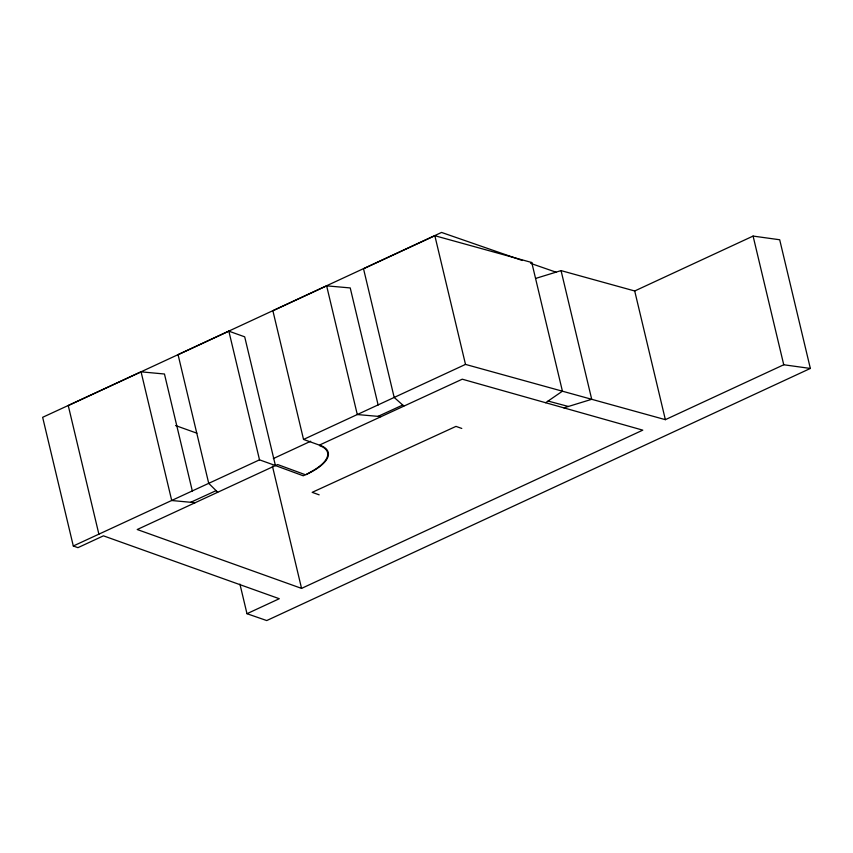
<?xml version="1.0" encoding="UTF-8"?>
<svg xmlns="http://www.w3.org/2000/svg" width="853" height="853" viewBox="0 0 853 853"><rect width="100%" height="100%" fill="white"/><g stroke="black" fill="none" stroke-linecap="round" stroke-linejoin="round"><path stroke-width="1.28" d="M530.555 263.342L531.76 262.511L562.426 391.196L545.653 402.723M192.351 491.115L164.458 374.009L141.065 371.833L42.65 417.309L73.305 545.995L77.932 547.658L103.437 535.833L279.283 598.721L246.986 613.702L239.928 584.102M378.135 405.036L350.231 287.93L326.635 285.851L272.885 310.759L303.54 439.444L319.385 445.117L462.262 379.19L642.778 430.147L301.557 588.389L137.226 529.521L277.641 464.544L305.459 474.769L303.241 475.782L275.423 465.557L244.694 336.828L228.849 331.156L178.074 354.688L208.729 483.374L217.707 492.224M531.76 262.511L434.849 235.716L363.527 268.759L394.182 397.445L403.821 405.996M73.305 545.995L259.515 459.842L275.434 465.546M303.54 439.444L465.503 364.402L665.361 419.665L783.747 364.764L810.35 368.443L779.695 239.757L753.092 236.078L634.707 290.98L561.061 270.614L535.748 278.398M273.312 458.583L310.684 441.246M810.35 368.443L266.733 620.558L246.986 613.702M190.709 502.289L216.097 490.646M378.028 416.371L402.733 405.036M563.876 407.862L591.715 399.3L561.061 270.614M380.886 416.616L357.29 414.537L326.635 285.851M195.113 502.694L171.72 500.519L141.065 371.833M548.084 401.059L568.386 406.476M522.324 260.485L441.555 232.442L68.251 405.57L98.905 534.255M531.771 263.758L555.996 272.171M461.782 428.451L455.992 426.383L312.187 492.341L319.161 494.836M175.558 425.551L196.883 433.185M753.092 236.078L783.747 364.764M634.707 290.98L665.361 419.665M434.849 235.716L465.503 364.402M272.427 466.133L301.557 588.389M228.849 331.156L259.515 459.842M310.695 471.965L305.896 474.663A52.022 18.723 -13.4 0 0 320.056 445.266L319.449 445.533L322.722 446.993A51.329 18.478 -13.4 0 1 310.695 471.965"/></g></svg>
